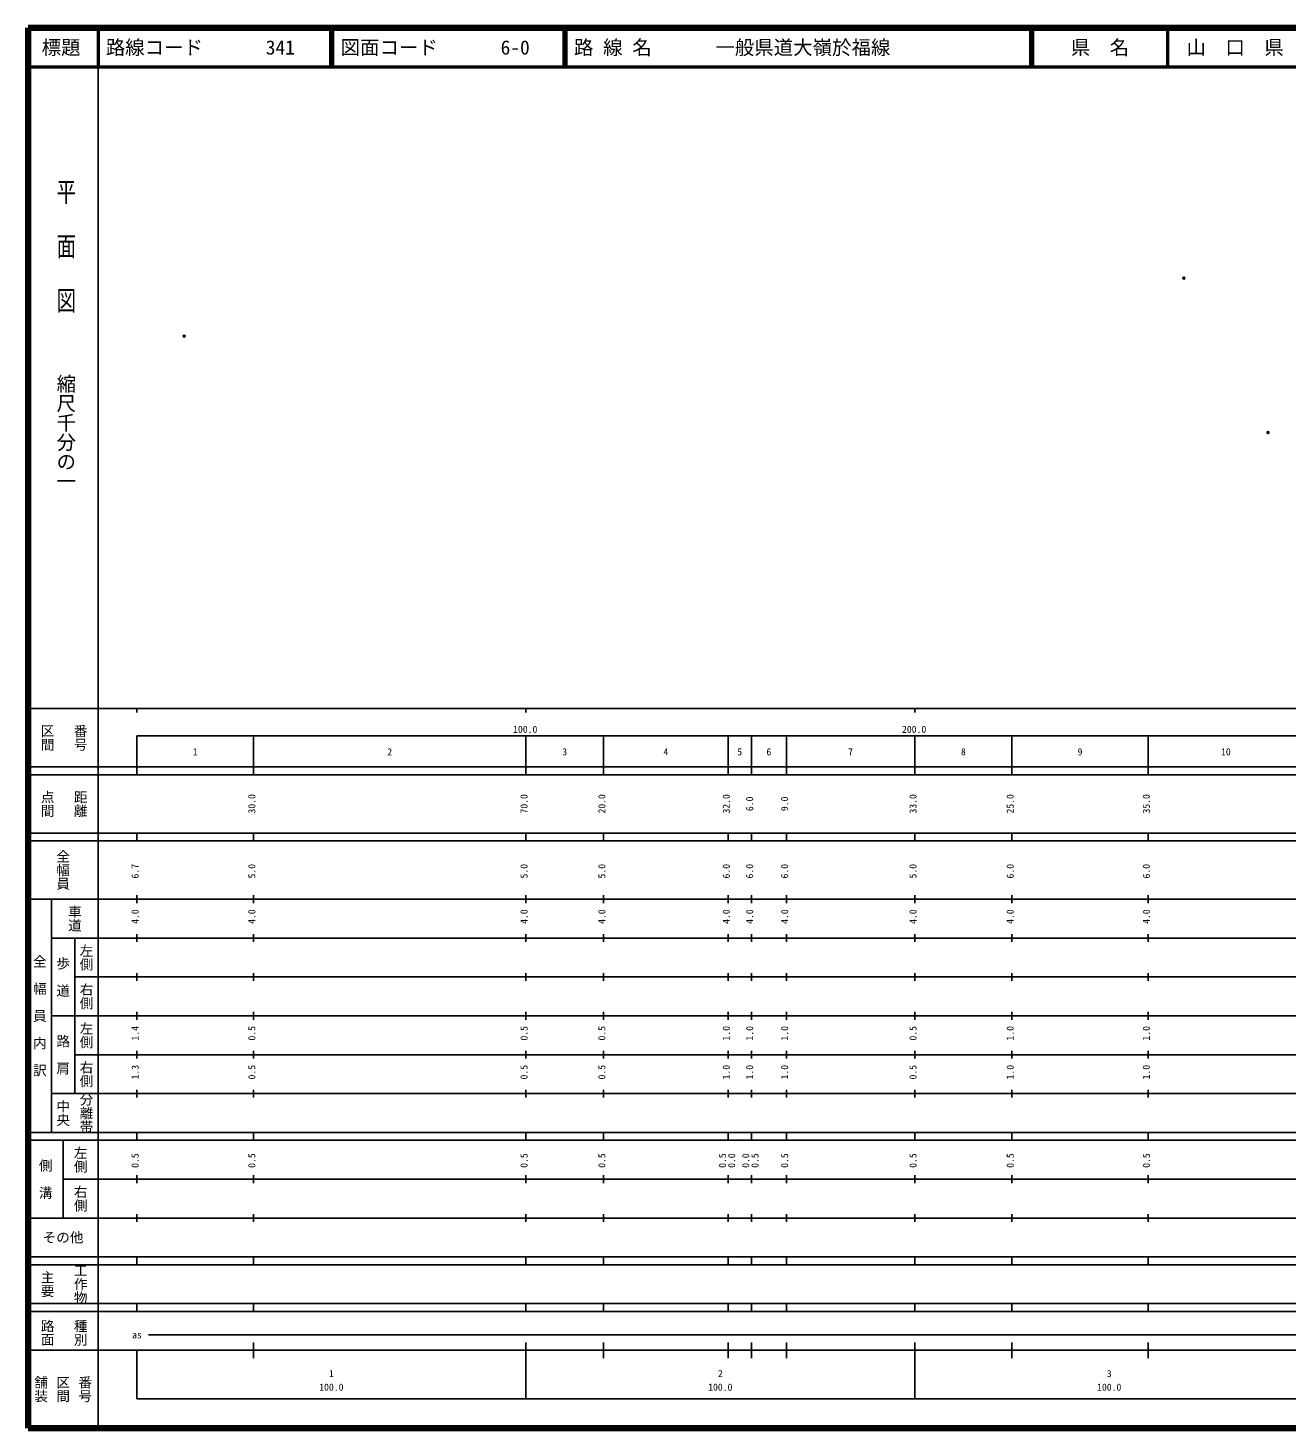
# Model space of a CAD drawing. Units: millimetres on the paper. Extents: x 40 to 680, y 20 to 380.
# Drawn here: x 40 to 363.7, y 20 to 380 of the extents above; entities that cross this region are included whole.
import ezdxf
from ezdxf.enums import TextEntityAlignment as Align

# ---------------------------------------------------------------- set-up
doc = ezdxf.new("R2010")
doc.units = ezdxf.units.MM
doc.header["$PDMODE"] = 32
doc.header["$PDSIZE"] = 0.5
doc.layers.add('M-OTRS', color=6, linetype='Continuous')
doc.layers.add('M-TTL-TXT', color=7, linetype='Continuous')
for name, color, linetype, lineweight in [('M-TTL', 2, 'Continuous', 140), ('M-TTL-BAND', 7, 'Continuous', 25), ('M-TTL-LINE', 7, 'Continuous', 50)]:
    doc.layers.add(name, color=color, linetype=linetype, lineweight=lineweight)
doc.styles.add('@ＭＳ ゴシック', font='')
doc.styles.add('ＭＳ ゴシック', font='')
doc.styles.get('@ＭＳ ゴシック').set_extended_font_data('@MS Gothic')
doc.styles.get('ＭＳ ゴシック').set_extended_font_data('MS Gothic')

msp = doc.modelspace()

# ---------------------------------------------------------------- linework, layer by layer
at = {"layer": 'M-OTRS'}
for p in [(337.207, 315.697), (80.164, 300.789), (358.829, 275.971)]:
    msp.add_point(p, dxfattribs=at)
at = {"layer": 'M-TTL'}
for p, q in [((40, 380), (40, 20)), ((680, 380), (40, 380)), ((40, 20), (680, 20))]:
    msp.add_line(p, q, dxfattribs=at)
at = {"layer": 'M-TTL-BAND'}
for p, q in [((58, 370), (58, 20)), ((40, 205), (579, 205)), ((68, 205), (68, 204)), ((168, 205), (168, 204)), ((268, 205), (268, 204)), ((68, 198), (579, 198)), ((68, 198), (68, 188)), ((98, 188), (98, 198)), ((168, 188), (168, 198)), ((188, 188), (188, 198)), ((220, 188), (220, 198)), ((226, 188), (226, 198)), ((235, 188), (235, 198)), ((268, 188), (268, 198)), ((293, 188), (293, 198)), ((328, 188), (328, 198)), ((40, 190), (579, 190)), ((40, 188), (579, 188)), ((40, 173), (579, 173)), ((68, 171), (68, 173)), ((98, 171), (98, 173)), ((168, 171), (168, 173)), ((188, 171), (188, 173)), ((220, 171), (220, 173)), ((226, 171), (226, 173)), ((235, 171), (235, 173)), ((268, 171), (268, 173)), ((293, 171), (293, 173)), ((328, 171), (328, 173)), ((40, 171), (579, 171)), ((40, 156), (579, 156)), ((46, 96), (46, 156)), ((68, 155), (68, 157)), ((98, 155), (98, 157)), ((168, 155), (168, 157)), ((188, 155), (188, 157)), ((220, 155), (220, 157)), ((226, 155), (226, 157)), ((235, 155), (235, 157)), ((268, 155), (268, 157)), ((293, 155), (293, 157)), ((328, 155), (328, 157)), ((46, 146), (579, 146)), ((52, 146), (52, 106)), ((68, 145), (68, 147)), ((98, 145), (98, 147)), ((168, 145), (168, 147)), ((188, 145), (188, 147)), ((220, 145), (220, 147)), ((226, 145), (226, 147)), ((235, 145), (235, 147)), ((268, 145), (268, 147)), ((293, 145), (293, 147)), ((328, 145), (328, 147)), ((68, 135), (68, 137)), ((98, 135), (98, 137)), ((168, 135), (168, 137)), ((188, 135), (188, 137)), ((220, 135), (220, 137)), ((226, 135), (226, 137)), ((235, 135), (235, 137)), ((268, 135), (268, 137)), ((293, 135), (293, 137)), ((328, 135), (328, 137)), ((52, 136), (579, 136)), ((46, 126), (579, 126)), ((68, 125), (68, 127)), ((98, 125), (98, 127)), ((168, 125), (168, 127)), ((188, 125), (188, 127)), ((220, 125), (220, 127)), ((226, 125), (226, 127)), ((235, 125), (235, 127)), ((268, 125), (268, 127)), ((293, 125), (293, 127)), ((328, 125), (328, 127)), ((52, 116), (579, 116)), ((68, 115), (68, 117)), ((98, 115), (98, 117)), ((168, 115), (168, 117)), ((188, 115), (188, 117)), ((220, 115), (220, 117)), ((226, 115), (226, 117)), ((235, 115), (235, 117)), ((268, 115), (268, 117)), ((293, 115), (293, 117)), ((328, 115), (328, 117)), ((46, 106), (579, 106)), ((68, 105), (68, 107)), ((98, 105), (98, 107)), ((168, 105), (168, 107)), ((188, 105), (188, 107)), ((220, 105), (220, 107)), ((226, 105), (226, 107)), ((235, 105), (235, 107)), ((268, 105), (268, 107)), ((293, 105), (293, 107)), ((328, 105), (328, 107)), ((40, 96), (579, 96)), ((40, 94), (579, 94)), ((49, 94), (49, 74)), ((68, 94), (68, 96)), ((98, 94), (98, 96)), ((168, 94), (168, 96)), ((188, 94), (188, 96)), ((220, 94), (220, 96)), ((226, 94), (226, 96)), ((235, 94), (235, 96)), ((268, 94), (268, 96)), ((293, 94), (293, 96)), ((328, 94), (328, 96)), ((49, 84), (579, 84)), ((68, 83), (68, 85)), ((98, 83), (98, 85)), ((168, 83), (168, 85)), ((188, 83), (188, 85)), ((220, 83), (220, 85)), ((226, 83), (226, 85)), ((235, 83), (235, 85)), ((268, 83), (268, 85)), ((293, 83), (293, 85)), ((328, 83), (328, 85)), ((40, 74), (579, 74)), ((68, 73), (68, 75)), ((98, 73), (98, 75)), ((168, 73), (168, 75)), ((188, 73), (188, 75)), ((220, 73), (220, 75)), ((226, 73), (226, 75)), ((235, 73), (235, 75)), ((268, 73), (268, 75)), ((293, 73), (293, 75)), ((328, 73), (328, 75)), ((40, 64), (579, 64)), ((40, 62), (579, 62)), ((68, 62), (68, 64)), ((98, 62), (98, 64)), ((168, 62), (168, 64)), ((188, 62), (188, 64)), ((220, 62), (220, 64)), ((226, 62), (226, 64)), ((235, 62), (235, 64)), ((268, 62), (268, 64)), ((293, 62), (293, 64)), ((328, 62), (328, 64)), ((40, 52), (579, 52)), ((68, 50), (68, 52)), ((98, 50), (98, 52)), ((168, 50), (168, 52)), ((188, 50), (188, 52)), ((220, 50), (220, 52)), ((226, 50), (226, 52)), ((235, 50), (235, 52)), ((268, 50), (268, 52)), ((293, 50), (293, 52)), ((328, 50), (328, 52)), ((40, 50), (579, 50)), ((71, 44), (565, 44)), ((40, 40), (579, 40)), ((68, 40), (68, 27.5)), ((98, 38), (98, 42)), ((168, 27.5), (168, 42)), ((188, 38), (188, 42)), ((220, 38), (220, 42)), ((226, 38), (226, 42)), ((235, 38), (235, 42)), ((268, 27.5), (268, 42)), ((293, 38), (293, 42)), ((328, 38), (328, 42)), ((68, 27.5), (579, 27.5))]:
    msp.add_line(p, q, dxfattribs=at)
at = {"layer": 'M-TTL-LINE'}
for p, q in [((58, 380), (58, 370)), ((117.75, 380), (117.75, 370)), ((118.25, 380), (118.25, 370)), ((177.75, 380), (177.75, 370)), ((178.25, 380), (178.25, 370)), ((297.75, 380), (297.75, 370)), ((298.25, 380), (298.25, 370)), ((333, 380), (333, 370)), ((40, 370), (680, 370))]:
    msp.add_line(p, q, dxfattribs=at)

# ---------------------------------------------------------------- texts
at = {"layer": 'M-TTL-BAND', "style": '@ＭＳ ゴシック', "width": 1.4}
msp.add_text('平  面  図', height=3.666, rotation=270, dxfattribs=at).set_placement((49.777, 306.475), align=Align.MIDDLE_RIGHT)
at = {"layer": 'M-TTL-BAND', "style": '@ＭＳ ゴシック'}
msp.add_text('縮尺千分の一', height=3.666, rotation=270, dxfattribs=at).set_placement((49.777, 261.03), align=Align.MIDDLE_RIGHT)
for s, p in [('区間', (45, 197.5)), ('番号', (53.5, 197.5)), ('点間', (45, 180.5)), ('距離', (53.5, 180.5)), ('全幅員', (49, 163.5)), ('車道', (52, 151)), ('左側', (55, 141)), ('全\u3000幅\u3000員\u3000内\u3000訳', (43, 126)), ('歩\u3000道', (49, 136)), ('右側', (55, 131)), ('左側', (55, 121)), ('路\u3000肩', (49, 116)), ('右側', (55, 111)), ('分離帯', (55, 101)), ('中央', (49, 101)), ('左側', (53.5, 89)), ('側\u3000溝', (44.5, 84)), ('右側', (53.5, 79)), ('工作物', (53.5, 57)), ('主要', (45, 57)), ('路面', (45, 44.5)), ('種別', (53.5, 44.5)), ('舗装', (43.333, 30)), ('区間', (49, 30)), ('番号', (54.667, 30))]:
    msp.add_text(s, height=2.566, rotation=270, dxfattribs=at).set_placement(p, align=Align.MIDDLE_CENTER)
at = {"layer": 'M-TTL-BAND', "style": 'ＭＳ ゴシック'}
for s, p in [('100.0', (167.844, 198.195)), ('200.0', (267.844, 198.195)), ('1', (83, 192.405)), ('2', (133, 192.405)), ('3', (178, 192.405)), ('4', (204, 192.405)), ('5', (223, 192.405)), ('6', (230.5, 192.405)), ('7', (251.5, 192.405)), ('8', (280.5, 192.405)), ('9', (310.5, 192.405)), ('10', (348, 192.405)), ('as', (68, 42.5)), ('1', (118, 32.523)), ('2', (218, 32.523)), ('3', (318, 32.523)), ('100.0', (118, 29.033)), ('100.0', (218, 29.033)), ('100.0', (318, 29.033))]:
    msp.add_text(s, height=1.833, dxfattribs=at).set_placement(p, align=Align.BOTTOM_CENTER)
for s, p in [('30.0', (99, 180.5)), ('70.0', (169, 180.5)), ('20.0', (189, 180.5)), ('32.0', (221, 180.5)), ('6.0', (227, 180.5)), ('9.0', (236, 180.5)), ('33.0', (269, 180.5)), ('25.0', (294, 180.5)), ('35.0', (329, 180.5)), ('6.7', (69, 163.174)), ('5.0', (99, 163.174)), ('5.0', (169, 163.174)), ('5.0', (189, 163.174)), ('6.0', (221, 163.174)), ('6.0', (227, 163.174)), ('6.0', (236, 163.174)), ('5.0', (269, 163.174)), ('6.0', (294, 163.174)), ('6.0', (329, 163.174)), ('4.0', (69, 151.5)), ('4.0', (99, 151.5)), ('4.0', (169, 151.5)), ('4.0', (189, 151.5)), ('4.0', (221, 151.5)), ('4.0', (227, 151.5)), ('4.0', (236, 151.5)), ('4.0', (269, 151.5)), ('4.0', (294, 151.5)), ('4.0', (329, 151.5)), ('1.4', (69, 121.5)), ('0.5', (99, 121.5)), ('0.5', (169, 121.5)), ('0.5', (189, 121.5)), ('1.0', (221, 121.5)), ('1.0', (227, 121.5)), ('1.0', (236, 121.5)), ('0.5', (269, 121.5)), ('1.0', (294, 121.5)), ('1.0', (329, 121.5)), ('1.3', (69, 111.5)), ('0.5', (99, 111.5)), ('0.5', (169, 111.5)), ('0.5', (189, 111.5)), ('1.0', (221, 111.5)), ('1.0', (227, 111.5)), ('1.0', (236, 111.5)), ('0.5', (269, 111.5)), ('1.0', (294, 111.5)), ('1.0', (329, 111.5)), ('0.5', (69, 88.764)), ('0.5', (99, 88.764)), ('0.5', (169, 88.764)), ('0.5', (189, 88.764)), ('0.5', (220, 88.764)), ('0.0', (222.37, 88.764)), ('0.0', (226, 88.764)), ('0.5', (228.37, 88.764)), ('0.5', (236, 88.764)), ('0.5', (269, 88.764)), ('0.5', (294, 88.764)), ('0.5', (329, 88.764))]:
    msp.add_text(s, height=1.833, rotation=90, dxfattribs=at).set_placement(p, align=Align.BOTTOM_CENTER)
msp.add_text('その他', height=2.566, dxfattribs=at).set_placement((49, 69), align=Align.MIDDLE_CENTER)
at = {"layer": 'M-TTL-TXT', "style": 'ＭＳ ゴシック'}
for s, p in [('標題', (48.5, 375)), ('県\u3000名', (315.625, 375)), ('山\u3000口\u3000県', (350.375, 375))]:
    msp.add_text(s, height=3.666, dxfattribs=at).set_placement(p, align=Align.MIDDLE_CENTER)
for s, p in [('路線コード', (60, 375)), ('341', (101.142, 375)), ('図面コード', (120.38, 375)), ('6-0', (161.521, 375)), ('路 線 名', (180.38, 375)), ('一般県道大嶺於福線', (216.734, 375))]:
    msp.add_text(s, height=3.666, dxfattribs=at).set_placement(p, align=Align.MIDDLE_LEFT)

doc.saveas('drawing.dxf')
